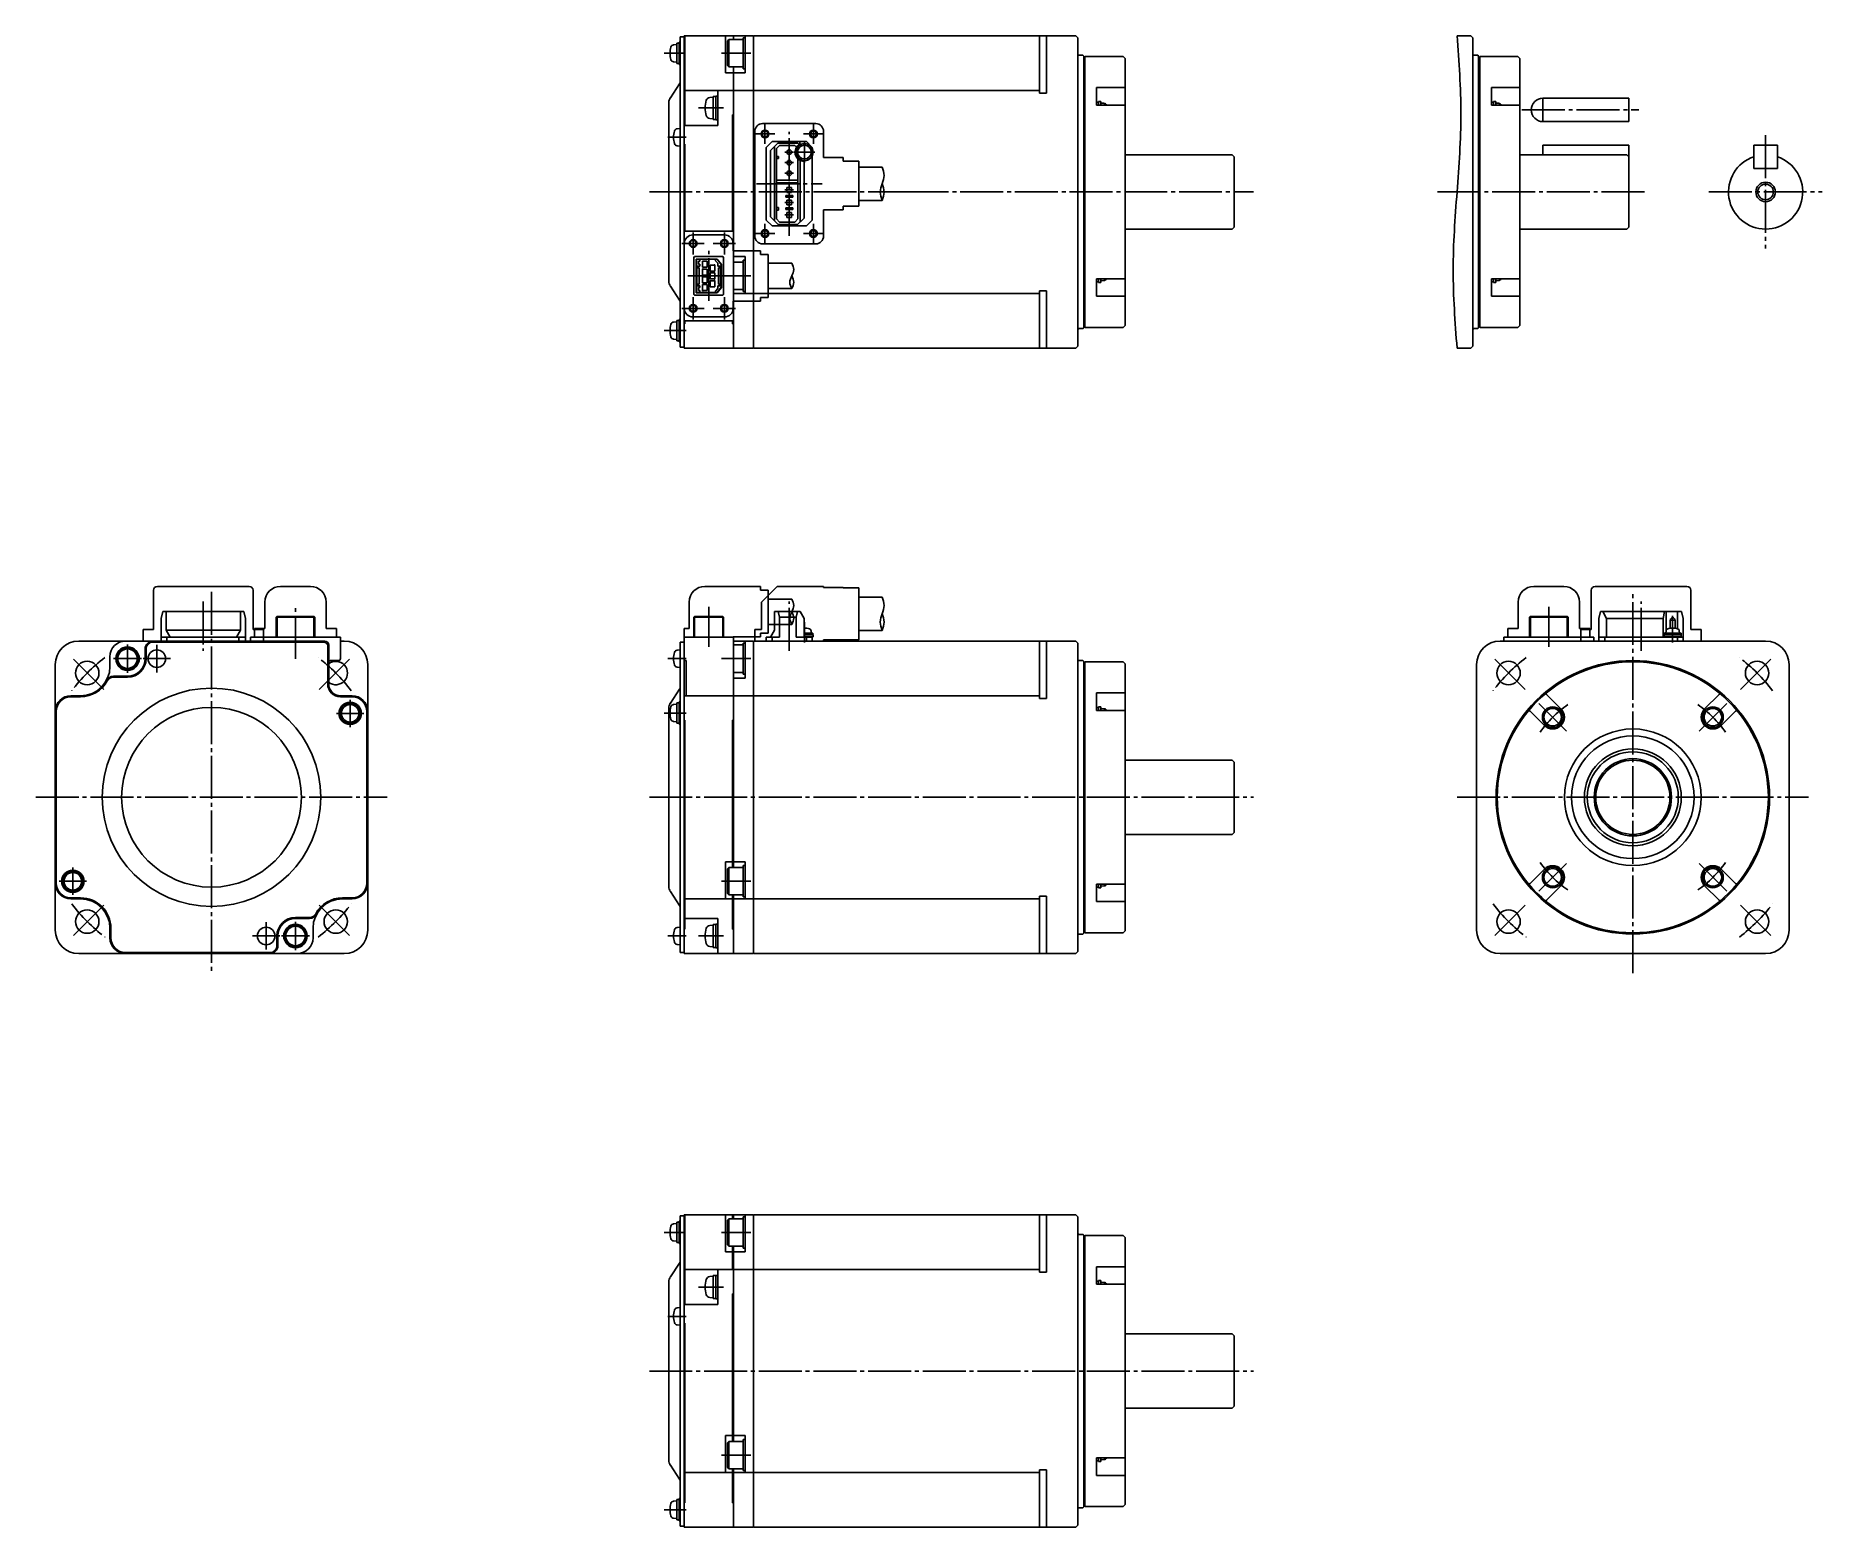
# Model space of a CAD drawing. Header units: millimetres. Extents: x -232 to 225, y -207 to 175.
import ezdxf

# ---------------------------------------------------------------- set-up
doc = ezdxf.new("R2010")
doc.units = ezdxf.units.MM
doc.linetypes.add('DASH_CENTER', pattern=[14, 11, -1, 1, -1])

msp = doc.modelspace()

# ---------------------------------------------------------------- linework, layer by layer
at = {"color": 7, "linetype": 'Continuous'}
for p, q in [((-67, 174.75), (-66, 174.75)), ((-67, 135), (-67, 174.75)), ((-66, 175), (-66, 95)), ((-66, 175), (-53.4, 175)), ((-65.8, 175), (-65.8, 161)), ((-55.4, 165.5), (-55.4, 175)), ((-54.55, 174), (-54.9, 173.65)), ((-54.55, 174), (-50.9, 174)), ((-54.55, 174), (-54.55, 167)), ((-53.4, 175), (-53.4, 174)), ((-48.3, 175), (-53.4, 175)), ((-50.9, 166.5), (-50.9, 174.5)), ((-50.9, 174.5), (-50.4, 174.5)), ((-50.4, 165.5), (-50.4, 175)), ((-48.3, 175), (-48.2, 174.9)), ((-48.2, 174.9), (-48.1, 175)), ((-48.2, 174.9), (-48.2, 95.1)), ((34.3, 175), (-48.1, 175)), ((25, 175), (25, 160.32)), ((26.8, 175), (26.8, 160.32)), ((34.8, 174.5), (34.3, 175)), ((34.8, 174.5), (34.8, 95.5)), ((135.38, 175), (131.88, 175)), ((135.88, 174.5), (135.38, 175)), ((135.88, 174.5), (135.88, 95.5)), ((-67.9, 172.75), (-68.68, 172.68)), ((-67.9, 167.9), (-67.9, 173.1)), ((-67.9, 173.1), (-67.3, 173.1)), ((-67.3, 167.65), (-67.3, 173.35)), ((-67.3, 173.35), (-67, 173.35)), ((-54.9, 167.35), (-54.9, 173.65)), ((35.1, 170), (36.1, 170)), ((36.3, 169.8), (36.1, 170)), ((36.3, 135), (36.3, 169.8)), ((36.7, 169.7), (36.6, 169.6)), ((36.6, 169.6), (36.6, 135)), ((46.4, 169.7), (36.7, 169.7)), ((46.9, 169.2), (46.4, 169.7)), ((136.18, 170), (137.18, 170)), ((137.38, 169.8), (137.18, 170)), ((137.38, 135), (137.38, 169.8)), ((137.78, 169.7), (137.68, 169.6)), ((137.68, 169.6), (137.68, 135)), ((147.48, 169.7), (137.78, 169.7)), ((147.98, 169.2), (147.48, 169.7)), ((-68.68, 168.32), (-67.9, 168.25)), ((-67.3, 167.9), (-67.9, 167.9)), ((-67, 167.65), (-67.3, 167.65)), ((-53.4, 165.5), (-55.4, 165.5)), ((-54.9, 167.35), (-54.55, 167)), ((-50.9, 167), (-54.55, 167)), ((-53.4, 167), (-53.4, 118.5)), ((-53.4, 165.5), (-50.4, 165.5)), ((-50.9, 166.5), (-50.4, 166.5)), ((36.6, 168.9), (36.5, 168.9)), ((46.9, 135), (46.9, 169.2)), ((137.68, 168.9), (137.58, 168.9)), ((147.98, 135), (147.98, 169.2)), ((-69.53, 159.09), (-67.17, 162.65)), ((-65.8, 161), (-65.8, 152)), ((-65.8, 161), (-53.4, 161)), ((-57.4, 152), (-57.4, 161)), ((-53.4, 161), (-48.2, 161)), ((25, 161), (-48.2, 161)), ((25, 160.32), (26.8, 160.32)), ((46.9, 161.71), (39.6, 161.71)), ((39.6, 161.71), (39.6, 157.22)), ((140.68, 161.71), (140.68, 157.22)), ((147.98, 161.71), (140.68, 161.71)), ((-69.9, 157.88), (-69.9, 135)), ((-58.6, 159.25), (-59.45, 159.18)), ((-58.6, 159.45), (-58.6, 153.55)), ((-58.6, 159.45), (-57.9, 159.45)), ((-57.9, 159.5), (-57.4, 159.5)), ((-57.9, 159.5), (-57.9, 153.5)), ((39.6, 158.01), (40.1, 158.01)), ((39.6, 157.22), (46.9, 157.22)), ((40.1, 157.22), (40.1, 158.16)), ((40.1, 158.16), (40.7, 158.16)), ((40.7, 158.16), (40.7, 157.22)), ((41.48, 157.69), (40.7, 157.76)), ((140.68, 158.01), (141.18, 158.01)), ((140.68, 157.22), (147.98, 157.22)), ((141.18, 158.16), (141.78, 158.16)), ((141.18, 157.22), (141.18, 158.16)), ((141.78, 158.16), (141.78, 157.22)), ((142.56, 157.69), (141.78, 157.76)), ((153.88, 159), (153.88, 153)), ((153.88, 159), (175.88, 159)), ((175.88, 159), (175.88, 153)), ((-67, 151.25), (-67.78, 151.18)), ((-66, 152), (-57.4, 152)), ((-59.45, 153.82), (-58.6, 153.75)), ((-57.9, 153.55), (-58.6, 153.55)), ((-57.4, 153.5), (-57.9, 153.5)), ((-53.6, 154.75), (-53.4, 154.75)), ((-53.6, 154.75), (-53.6, 135)), ((175.88, 153), (153.88, 153)), ((-67.78, 146.82), (-67, 146.75)), ((-66, 147.25), (-65.8, 147.25)), ((-65.8, 147.25), (-65.8, 125)), ((-43.5, 147.9), (-45, 146.4)), ((-45, 127.8), (-45, 146.4)), ((-43.9, 145.6), (-41.6, 147.9)), ((-43.5, 147.9), (-34.7, 147.9)), ((-42.9, 127.6), (-42.9, 146.6)), ((-41.55, 146.9), (-42.35, 146.1)), ((-42, 147.5), (-36.9, 147.5)), ((-41.55, 146.9), (-37.7, 146.9)), ((-37.7, 146.9), (-37.25, 146.45)), ((-36.57, 147.17), (-37.3, 147.9)), ((-36.4, 147.28), (-36.4, 147.9)), ((-33.2, 146.4), (-34.7, 147.9)), ((-33.2, 146.12), (-33.2, 146.4)), ((153.88, 144.5), (153.88, 147)), ((153.88, 147), (175.88, 147)), ((175.88, 126), (175.88, 147)), ((175.88, 147), (175.88, 144)), ((207.88, 147), (207.88, 141)), ((213.88, 147), (207.88, 147)), ((213.88, 141), (213.88, 147)), ((-43.9, 128.6), (-43.9, 145.6)), ((-42.35, 146.1), (-42.35, 128.1)), ((-42.35, 144.1), (-41.85, 144.1)), ((-41.85, 143.6), (-42.35, 143.6)), ((-41.85, 144.1), (-41.85, 143.6)), ((-36.9, 128.1), (-36.9, 143.51)), ((-36.3, 127.3), (-36.3, 143.07)), ((-35.3, 128.3), (-35.3, 142.8)), ((-33.2, 127.8), (-33.2, 144.28)), ((74.3, 144.5), (46.9, 144.5)), ((74.8, 144), (74.3, 144.5)), ((74.8, 126), (74.8, 144)), ((175.38, 144.5), (147.98, 144.5)), ((175.88, 144), (175.38, 144.5)), ((-42.35, 138), (-36.9, 138)), ((-36.9, 137.3), (-42.35, 137.3)), ((207.88, 141), (213.88, 141)), ((-69.9, 135), (-69.9, 112.12)), ((-67, 95.25), (-67, 135)), ((-53.6, 135), (-53.6, 125)), ((-40, 134.1), (-40, 133.7)), ((-38.2, 134.1), (-40, 134.1)), ((-40, 133.7), (-38.2, 133.7)), ((-39.7, 136.1), (-39.7, 134.9)), ((-38.5, 136.1), (-39.7, 136.1)), ((-39.7, 134.9), (-38.5, 134.9)), ((-38.5, 132.9), (-39.7, 132.9)), ((-39.7, 132.9), (-39.7, 131.7)), ((-38.5, 134.9), (-38.5, 136.1)), ((-38.5, 131.7), (-38.5, 132.9)), ((-38.2, 133.7), (-38.2, 134.1)), ((36.3, 100.2), (36.3, 135)), ((36.6, 135), (36.6, 100.4)), ((46.9, 100.8), (46.9, 135)), ((137.38, 100.2), (137.38, 135)), ((137.68, 135), (137.68, 100.4)), ((147.98, 100.8), (147.98, 135)), ((-41.6, 126.3), (-43.9, 128.6)), ((-42.35, 131.05), (-41.85, 131.05)), ((-41.85, 130.35), (-42.35, 130.35)), ((-42.35, 128.1), (-41.55, 127.3)), ((-41.85, 131.05), (-41.85, 130.35)), ((-38.2, 130.9), (-40, 130.9)), ((-40, 130.9), (-40, 130.5)), ((-40, 130.5), (-38.2, 130.5)), ((-39.7, 131.7), (-38.5, 131.7)), ((-39.7, 129.7), (-39.7, 128.5)), ((-38.5, 129.7), (-39.7, 129.7)), ((-39.7, 128.5), (-38.5, 128.5)), ((-38.5, 128.5), (-38.5, 129.7)), ((-38.2, 130.5), (-38.2, 130.9)), ((-37.7, 127.3), (-36.9, 128.1)), ((-37.3, 126.3), (-35.3, 128.3)), ((-66, 125), (-53.4, 125)), ((-43.5, 126.3), (-45, 127.8)), ((-43.5, 126.3), (-34.7, 126.3)), ((-42, 126.7), (-36.9, 126.7)), ((-41.55, 127.3), (-37.7, 127.3)), ((-33.2, 127.8), (-34.7, 126.3)), ((46.9, 125.5), (74.3, 125.5)), ((74.3, 125.5), (74.8, 126)), ((147.98, 125.5), (175.38, 125.5)), ((175.38, 125.5), (175.88, 126)), ((-63.53, 118.23), (-63.33, 118.43)), ((-63.53, 118.23), (-63.53, 108.78)), ((-56.08, 118.43), (-63.33, 118.43)), ((-62.95, 117.83), (-57.5, 117.83)), ((-62.95, 109.18), (-62.95, 117.83)), ((-62.75, 114.35), (-62.95, 114.35)), ((-62.85, 117.75), (-62, 117.75)), ((-62.85, 116), (-62.85, 117.75)), ((-62, 116), (-62.85, 116)), ((-62.75, 115.6), (-62.18, 115.6)), ((-62.75, 115.6), (-62.75, 111.4)), ((-62.4, 116), (-62.4, 115.6)), ((-62.35, 117.25), (-62.35, 116.5)), ((-62, 117.25), (-62.35, 117.25)), ((-62.35, 116.5), (-62, 116.5)), ((-62.18, 115.6), (-62.18, 111.4)), ((-62, 117.75), (-58, 117.75)), ((-62, 117.75), (-62, 117.25)), ((-62, 116.5), (-62, 116)), ((-61.1, 117.3), (-61.28, 117.3)), ((-61.28, 117.3), (-61.28, 115.7)), ((-61.28, 115.7), (-61.1, 115.7)), ((-61.28, 115.3), (-61.28, 113.7)), ((-61.1, 115.3), (-61.28, 115.3)), ((-61.1, 117.27), (-61.1, 117.3)), ((-60.1, 117.27), (-61.1, 117.27)), ((-61.1, 115.7), (-61.1, 115.73)), ((-61.1, 115.73), (-60.1, 115.73)), ((-61.1, 115.27), (-61.1, 115.3)), ((-60.1, 115.27), (-61.1, 115.27)), ((-60.1, 115.73), (-60.1, 117.27)), ((-60.1, 113.73), (-60.1, 115.27)), ((-59.3, 116.27), (-59.3, 114.73)), ((-58.3, 116.27), (-59.3, 116.27)), ((-59.3, 114.73), (-58.3, 114.73)), ((-58.12, 116.3), (-58.3, 116.3)), ((-58.3, 116.3), (-58.3, 116.27)), ((-58.3, 114.73), (-58.3, 114.7)), ((-58.3, 114.7), (-58.12, 114.7)), ((-58.12, 114.7), (-58.12, 116.3)), ((-57.57, 117.75), (-58, 117.75)), ((-58, 117.38), (-58, 117.75)), ((-57.4, 116.75), (-58, 117.38)), ((-56.55, 116.42), (-57.57, 117.75)), ((-56.45, 116.45), (-57.5, 117.83)), ((-57.4, 116), (-57.4, 116.75)), ((-56.55, 116), (-57.4, 116)), ((-57.23, 115.6), (-56.65, 115.6)), ((-57.23, 111.4), (-57.23, 115.6)), ((-57, 115.6), (-57, 116)), ((-56.65, 111.4), (-56.65, 115.6)), ((-56.65, 114.35), (-56.45, 114.35)), ((-56.55, 116), (-56.55, 116.42)), ((-56.45, 110.55), (-56.45, 116.45)), ((-56.08, 118.43), (-55.88, 118.23)), ((-55.88, 108.78), (-55.88, 118.23)), ((-53.4, 113.5), (-53.4, 118.5)), ((-53.4, 118.5), (-50.4, 118.5)), ((-53.4, 117), (-50.9, 117)), ((-50.9, 117.5), (-50.4, 117.5)), ((-50.9, 109.5), (-50.9, 117.5)), ((-50.4, 118.5), (-50.4, 109)), ((-67.17, 107.29), (-69.53, 110.91)), ((-62.95, 112.65), (-62.75, 112.65)), ((-62.85, 111), (-62, 111)), ((-62.85, 109.25), (-62.85, 111)), ((-62.18, 111.4), (-62.75, 111.4)), ((-62.4, 111.4), (-62.4, 111)), ((-62.35, 110.5), (-62.35, 109.75)), ((-62, 110.5), (-62.35, 110.5)), ((-62, 111), (-62, 110.5)), ((-61.28, 113.7), (-61.1, 113.7)), ((-61.28, 113.3), (-61.28, 111.7)), ((-61.1, 113.3), (-61.28, 113.3)), ((-61.28, 111.7), (-61.1, 111.7)), ((-61.1, 111.3), (-61.28, 111.3)), ((-61.28, 111.3), (-61.28, 109.7)), ((-61.1, 113.73), (-60.1, 113.73)), ((-61.1, 113.7), (-61.1, 113.73)), ((-61.1, 113.27), (-61.1, 113.3)), ((-60.1, 113.27), (-61.1, 113.27)), ((-61.1, 111.73), (-60.1, 111.73)), ((-61.1, 111.7), (-61.1, 111.73)), ((-61.1, 111.27), (-61.1, 111.3)), ((-60.1, 111.27), (-61.1, 111.27)), ((-60.1, 111.73), (-60.1, 113.27)), ((-60.1, 109.73), (-60.1, 111.27)), ((-58.3, 114.27), (-59.3, 114.27)), ((-59.3, 114.27), (-59.3, 112.73)), ((-59.3, 112.73), (-58.3, 112.73)), ((-58.3, 112.27), (-59.3, 112.27)), ((-59.3, 112.27), (-59.3, 110.73)), ((-59.3, 110.73), (-58.3, 110.73)), ((-58.3, 114.3), (-58.3, 114.27)), ((-58.12, 114.3), (-58.3, 114.3)), ((-58.3, 112.73), (-58.3, 112.7)), ((-58.3, 112.7), (-58.12, 112.7)), ((-58.3, 112.3), (-58.3, 112.27)), ((-58.12, 112.3), (-58.3, 112.3)), ((-58.3, 110.73), (-58.3, 110.7)), ((-58.3, 110.7), (-58.12, 110.7)), ((-58.12, 112.7), (-58.12, 114.3)), ((-58.12, 110.7), (-58.12, 112.3)), ((-58, 109.62), (-57.4, 110.25)), ((-57.57, 109.25), (-56.55, 110.58)), ((-57.5, 109.18), (-56.45, 110.55)), ((-57.4, 111), (-56.55, 111)), ((-57.4, 110.25), (-57.4, 111)), ((-56.65, 111.4), (-57.23, 111.4)), ((-57, 111), (-57, 111.4)), ((-56.45, 112.65), (-56.65, 112.65)), ((-56.55, 110.58), (-56.55, 111)), ((-53.4, 109), (-53.4, 113.5)), ((-50.9, 110), (-53.4, 110)), ((46.9, 112.78), (39.6, 112.78)), ((39.6, 112.78), (39.6, 108.29)), ((40.1, 111.99), (39.6, 111.99)), ((40.1, 111.84), (40.1, 112.78)), ((40.7, 111.84), (40.1, 111.84)), ((40.7, 112.78), (40.7, 111.84)), ((40.7, 112.24), (41.48, 112.31)), ((140.68, 112.78), (140.68, 108.29)), ((147.98, 112.78), (140.68, 112.78)), ((141.18, 111.99), (140.68, 111.99)), ((141.18, 111.84), (141.18, 112.78)), ((141.78, 111.84), (141.18, 111.84)), ((141.78, 112.78), (141.78, 111.84)), ((141.78, 112.24), (142.56, 112.31)), ((-63.53, 108.78), (-63.33, 108.58)), ((-63.33, 108.58), (-56.08, 108.58)), ((-57.5, 109.18), (-62.95, 109.18)), ((-62, 109.25), (-62.85, 109.25)), ((-62.35, 109.75), (-62, 109.75)), ((-62, 109.75), (-62, 109.25)), ((-62, 109.25), (-58, 109.25)), ((-61.28, 109.7), (-61.1, 109.7)), ((-61.1, 109.7), (-61.1, 109.73)), ((-61.1, 109.73), (-60.1, 109.73)), ((-58, 109.25), (-58, 109.62)), ((-58, 109.25), (-57.57, 109.25)), ((-55.88, 108.78), (-56.08, 108.58)), ((-53.4, 109), (-53.4, 95)), ((-53.4, 109), (-48.2, 109)), ((-50.9, 109.5), (-50.4, 109.5)), ((25, 109), (-48.2, 109)), ((25, 109.68), (25, 95)), ((26.8, 109.68), (25, 109.68)), ((26.8, 95), (26.8, 109.68)), ((39.6, 108.29), (46.9, 108.29)), ((140.68, 108.29), (147.98, 108.29)), ((-67.9, 101.75), (-68.68, 101.68)), ((-67.9, 96.9), (-67.9, 102.1)), ((-67.9, 102.1), (-67.3, 102.1)), ((-67.3, 96.65), (-67.3, 102.35)), ((-67.3, 102.35), (-67, 102.35)), ((-66, 102), (-53.4, 102)), ((-66, 101.25), (-65.8, 101.25)), ((-65.8, 101.25), (-65.8, 102)), ((-53.6, 102), (-53.6, 101.25)), ((-53.6, 101.25), (-53.4, 101.25)), ((36.5, 101.1), (36.6, 101.1)), ((46.4, 100.3), (46.9, 100.8)), ((137.58, 101.1), (137.68, 101.1)), ((147.48, 100.3), (147.98, 100.8)), ((-68.68, 97.32), (-67.9, 97.25)), ((-67.3, 96.9), (-67.9, 96.9)), ((-67, 96.65), (-67.3, 96.65)), ((36.1, 100), (35.1, 100)), ((36.1, 100), (36.3, 100.2)), ((36.6, 100.4), (36.7, 100.3)), ((36.7, 100.3), (46.4, 100.3)), ((137.18, 100), (136.18, 100)), ((137.18, 100), (137.38, 100.2)), ((137.68, 100.4), (137.78, 100.3)), ((137.78, 100.3), (147.48, 100.3)), ((-66, 95.25), (-67, 95.25)), ((-66, 95), (-53.4, 95)), ((-48.3, 95), (-53.4, 95)), ((-48.2, 95.1), (-48.3, 95)), ((-48.1, 95), (-48.2, 95.1)), ((-48.1, 95), (34.3, 95)), ((34.3, 95), (34.8, 95.5)), ((131.88, 95), (135.38, 95)), ((135.38, 95), (135.88, 95.5)), ((-199.9, 25.8), (-199.5, 27.6)), ((-178.7, 27.6), (-199.5, 27.6)), ((-198.6, 27.6), (-198.6, 22.8)), ((-179.6, 27.6), (-179.6, 22.8)), ((-178.7, 27.6), (-178.3, 25.8)), ((-42.9, 27.6), (-36.3, 27.6)), ((-42.9, 22.8), (-42.9, 27.6)), ((-41.9, 27.6), (-41.6, 26.1)), ((-37.3, 26.1), (-37, 27.6)), ((-36.3, 27.6), (-35.3, 25.8)), ((168.18, 25.8), (168.58, 27.6)), ((168.58, 27.6), (189.38, 27.6)), ((169.18, 27.6), (170.18, 25.8)), ((184.95, 27.6), (184.68, 25.8)), ((185.38, 27.6), (185.38, 22.68)), ((188.33, 27.6), (188.33, 23.17)), ((189.38, 27.6), (189.78, 25.8)), ((-199.9, 25.8), (-199.9, 20)), ((-178.3, 25.8), (-178.3, 20)), ((-170.22, 26.3), (-170.42, 26.1)), ((-170.42, 26.1), (-160.57, 26.1)), ((-170.42, 21), (-170.42, 26.1)), ((-170.22, 26.3), (-160.77, 26.3)), ((-170.22, 21), (-170.22, 26.3)), ((-160.57, 26.1), (-160.77, 26.3)), ((-160.77, 21), (-160.77, 26.3)), ((-160.57, 26.1), (-160.57, 21)), ((-63.53, 26.1), (-63.33, 26.3)), ((-63.53, 26.1), (-55.88, 26.1)), ((-63.53, 21), (-63.53, 26.1)), ((-63.33, 21), (-63.33, 26.3)), ((-63.33, 26.3), (-56.08, 26.3)), ((-56.08, 26.3), (-56.08, 21)), ((-56.08, 26.3), (-55.88, 26.1)), ((-55.88, 26.1), (-55.88, 21)), ((-41.6, 26.1), (-37.3, 26.1)), ((-41.6, 26.1), (-41.6, 21)), ((-37.3, 26.1), (-37.3, 21)), ((-35.3, 25.8), (-35.3, 21)), ((150.65, 26.3), (150.45, 26.1)), ((150.45, 26.1), (160.3, 26.1)), ((150.45, 21), (150.45, 26.1)), ((150.65, 21), (150.65, 26.3)), ((150.65, 26.3), (160.1, 26.3)), ((160.1, 26.3), (160.1, 21)), ((160.3, 26.1), (160.1, 26.3)), ((160.3, 26.1), (160.3, 21)), ((168.18, 25.8), (168.18, 20)), ((170.18, 25.8), (184.68, 25.8)), ((170.18, 25.8), (170.18, 21)), ((184.68, 25.8), (184.68, 21)), ((187.68, 25.4), (186.48, 25.4)), ((186.48, 25.4), (186.48, 23.31)), ((187.68, 25.4), (187.68, 23.31)), ((189.78, 25.8), (189.78, 20)), ((-209, 20), (-221, 20)), ((-177, 20), (-209, 20)), ((-202, 19.75), (-187, 19.75)), ((-178.3, 21), (-199.9, 21)), ((-198.6, 22.8), (-197.6, 21)), ((-179.6, 22.8), (-198.6, 22.8)), ((-198.4, 21), (-198.4, 20)), ((-187, 19.75), (-158.25, 19.75)), ((-180.6, 21), (-179.6, 22.8)), ((-180, 20), (-180, 21)), ((-177, 20), (-177, 21)), ((-154, 21), (-177, 21)), ((-177, 20), (-158, 20)), ((-157.25, 18.75), (-157.25, 9)), ((-157, 14.5), (-157, 19)), ((-154, 21), (-154, 15.5)), ((-153, 20), (-154, 20)), ((-67, -20), (-67, 19.75)), ((-67, 19.75), (-66, 19.75)), ((-66, 21), (-66, -60)), ((-66, 21), (-53.4, 21)), ((-53.4, 21), (-53.4, -36.5)), ((-48.3, 20), (-53.4, 20)), ((-53.4, 19), (-50.9, 19)), ((-50.9, 19.5), (-50.4, 19.5)), ((-50.9, 11.5), (-50.9, 19.5)), ((-50.4, 10.5), (-50.4, 20)), ((-48.3, 20), (-48.2, 19.9)), ((-48.2, 19.9), (-48.1, 20)), ((-48.2, 19.9), (-48.2, -59.9)), ((34.3, 20), (-48.1, 20)), ((-45, 21), (-41.6, 21)), ((-45, 20), (-45, 21)), ((-43.9, 21), (-42.9, 22.8)), ((-43.5, 21), (-43.5, 20)), ((-37.3, 21), (-33.2, 21)), ((-35.3, 22.05), (-33.05, 22.05)), ((-35.3, 21.6), (-33, 21.6)), ((-35.3, 21.1), (-33, 21.1)), ((-34.7, 21), (-34.7, 20)), ((-33.65, 21.1), (-33.65, 21)), ((-33.45, 22.05), (-33.5, 22.64)), ((-33.2, 21), (-33.2, 20)), ((-33.05, 21.6), (-33.05, 22.05)), ((-33, 21.6), (-33, 21.1)), ((25, 20), (25, 5.32)), ((26.8, 20), (26.8, 5.32)), ((34.8, 19.5), (34.3, 20)), ((34.8, 19.5), (34.8, -59.5)), ((142.88, 20), (210.88, 20)), ((143.88, 21), (166.88, 21)), ((143.88, 20), (143.88, 21)), ((166.88, 21), (166.88, 20)), ((189.78, 21), (168.18, 21)), ((169.68, 21), (169.68, 20)), ((184.88, 21.6), (187.08, 21.6)), ((184.88, 21.1), (184.88, 21.6)), ((184.88, 21.1), (187.08, 21.1)), ((184.93, 22.05), (187.08, 22.05)), ((184.93, 22.05), (184.93, 21.6)), ((185.38, 22.64), (185.33, 22.05)), ((185.53, 21), (185.53, 21.1)), ((187.08, 22.05), (189.23, 22.05)), ((187.08, 21.6), (189.28, 21.6)), ((187.08, 21.1), (189.28, 21.1)), ((188.28, 21), (188.28, 20)), ((188.63, 21.1), (188.63, 21)), ((188.83, 22.05), (188.78, 22.64)), ((189.23, 21.6), (189.23, 22.05)), ((189.28, 21.6), (189.28, 21.1)), ((-227, 14), (-227, 2)), ((-213, 16), (-213, 13.5)), ((-204, 18), (-204, 14.25)), ((-203.75, 18), (-203.75, 15.5)), ((-157, 9), (-157, 14.5)), ((-156.5, 15), (-154.5, 15)), ((-147, 2), (-147, 14)), ((-67, 17.75), (-67.78, 17.68)), ((-66, 15), (-65.5, 15)), ((-65.5, 15), (-65.5, 6)), ((35.1, 15), (36.1, 15)), ((36.3, 14.8), (36.1, 15)), ((36.3, -20), (36.3, 14.8)), ((36.6, 13.9), (36.5, 13.9)), ((36.7, 14.7), (36.6, 14.6)), ((36.6, 14.6), (36.6, -20)), ((46.4, 14.7), (36.7, 14.7)), ((46.9, 14.2), (46.4, 14.7)), ((46.9, -20), (46.9, 14.2)), ((136.96, 15), (136.88, 15)), ((136.96, 15), (136.88, 15)), ((136.88, 14), (136.88, -54)), ((216.88, -54), (216.88, 14)), ((-212.13, 11), (-208.5, 11)), ((-212.13, 10.75), (-208.5, 10.75)), ((-67.78, 13.32), (-67, 13.25)), ((-50.9, 12), (-53.4, 12)), ((-53.4, 10.5), (-50.4, 10.5)), ((-50.9, 11.5), (-50.4, 11.5)), ((-223, 6), (-220.5, 6)), ((-223, 5.75), (-220.5, 5.75)), ((-151, 6), (-154, 6)), ((-154, 5.75), (-151, 5.75)), ((-69.53, 4.09), (-67.17, 7.65)), ((-66, 6), (-53.4, 6)), ((-53.4, 6), (-48.2, 6)), ((25, 6), (-48.2, 6)), ((25, 5.32), (26.8, 5.32)), ((46.9, 6.71), (39.6, 6.71)), ((39.6, 6.71), (39.6, 2.22)), ((158.49, 2.63), (154.8, 6.32)), ((198.96, 6.32), (195.26, 2.63)), ((-227, 2), (-227, -42)), ((-227, 1.32), (-227, -54)), ((-226.75, 2), (-226.75, -20)), ((-147.25, 2), (-147.25, -20)), ((-147, -42), (-147, 2)), ((-69.9, 2.88), (-69.9, -20)), ((-67.9, 3.83), (-68.68, 3.77)), ((-67.9, 4.18), (-67.3, 4.18)), ((-67.9, -1.02), (-67.9, 4.18)), ((-67.3, 4.43), (-67, 4.43)), ((-67.3, -1.27), (-67.3, 4.43)), ((39.6, 3.01), (40.1, 3.01)), ((39.6, 2.22), (46.9, 2.22)), ((40.1, 2.22), (40.1, 3.16)), ((40.1, 3.16), (40.7, 3.16)), ((40.7, 3.16), (40.7, 2.22)), ((41.48, 2.69), (40.7, 2.76)), ((150.56, 2.08), (154.25, -1.62)), ((199.51, -1.62), (203.2, 2.08)), ((-68.68, -0.6), (-67.9, -0.67)), ((-67.3, -1.02), (-67.9, -1.02)), ((-67, -1.27), (-67.3, -1.27)), ((-66, -0.25), (-65.8, -0.25)), ((-65.8, -0.25), (-65.8, -46)), ((-53.6, -0.25), (-53.4, -0.25)), ((-53.6, -38), (-53.6, -0.25)), ((74.3, -10.5), (46.9, -10.5)), ((74.8, -11), (74.3, -10.5)), ((74.8, -29), (74.8, -11)), ((-226.75, -42), (-226.75, -20)), ((-147.25, -42), (-147.25, -20)), ((-69.9, -20), (-69.9, -42.88)), ((-67, -59.75), (-67, -20)), ((36.3, -54.8), (36.3, -20)), ((36.6, -20), (36.6, -54.6)), ((46.9, -54.2), (46.9, -20)), ((46.9, -29.5), (74.3, -29.5)), ((74.3, -29.5), (74.8, -29)), ((-55.4, -46), (-55.4, -36.5)), ((-55.4, -36.5), (-53.4, -36.5)), ((-53.4, -36.5), (-50.4, -36.5)), ((-53.4, -38), (-53.4, -36.5)), ((-50.4, -36.5), (-50.4, -46)), ((-54.55, -38), (-54.9, -38.35)), ((-54.9, -44.65), (-54.9, -38.35)), ((-54.55, -38), (-50.9, -38)), ((-54.55, -38), (-54.55, -45)), ((-50.9, -45.5), (-50.9, -37.5)), ((-50.9, -37.5), (-50.4, -37.5)), ((154.25, -38.38), (150.56, -42.08)), ((203.2, -42.08), (199.51, -38.38)), ((-147, -42), (-147, -54)), ((-67.17, -47.71), (-69.53, -44.09)), ((-54.9, -44.65), (-54.55, -45)), ((-50.9, -45), (-54.55, -45)), ((-53.6, -45), (-53.6, -53.75)), ((-53.4, -46), (-53.4, -45)), ((-50.9, -45.5), (-50.4, -45.5)), ((25, -45.32), (25, -60)), ((26.8, -45.32), (25, -45.32)), ((26.8, -60), (26.8, -45.32)), ((46.9, -42.22), (39.6, -42.22)), ((39.6, -42.22), (39.6, -46.71)), ((40.1, -43.01), (39.6, -43.01)), ((40.1, -43.16), (40.1, -42.22)), ((40.7, -43.16), (40.1, -43.16)), ((40.7, -42.22), (40.7, -43.16)), ((40.7, -42.76), (41.48, -42.69)), ((154.8, -46.32), (158.49, -42.63)), ((195.26, -42.63), (198.96, -46.32)), ((-223, -45.75), (-220.5, -45.75)), ((-223, -46), (-220.5, -46)), ((-151, -45.75), (-153.5, -45.75)), ((-151, -46), (-153.5, -46)), ((-65.8, -53.75), (-65.8, -46)), ((-65.8, -46), (-53.4, -46)), ((-53.4, -46), (-48.2, -46)), ((-53.4, -46), (-53.4, -60)), ((25, -46), (-48.2, -46)), ((39.6, -46.71), (46.9, -46.71)), ((-213, -56), (-213, -53.5)), ((-212.75, -56), (-212.75, -53.5)), ((-170, -58), (-170, -54.25)), ((-161.87, -50.75), (-165.5, -50.75)), ((-161.87, -51), (-165.5, -51)), ((-161, -56), (-161, -53.5)), ((-67, -53.25), (-67.78, -53.32)), ((-66, -53.75), (-65.8, -53.75)), ((-65.8, -51), (-57.4, -51)), ((-58.6, -52.75), (-59.45, -52.82)), ((-58.6, -52.55), (-57.9, -52.55)), ((-58.6, -52.55), (-58.6, -58.45)), ((-57.9, -52.5), (-57.9, -58.5)), ((-57.9, -52.5), (-57.4, -52.5)), ((-57.4, -51), (-57.4, -60)), ((-53.6, -53.75), (-53.4, -53.75)), ((36.1, -55), (36.3, -54.8)), ((36.5, -53.9), (36.6, -53.9)), ((36.6, -54.6), (36.7, -54.7)), ((36.7, -54.7), (46.4, -54.7)), ((46.4, -54.7), (46.9, -54.2)), ((-170.25, -58), (-170.25, -55.5)), ((-67.78, -57.68), (-67, -57.75)), ((-59.45, -58.18), (-58.6, -58.25)), ((-57.9, -58.45), (-58.6, -58.45)), ((-57.4, -58.5), (-57.9, -58.5)), ((36.1, -55), (35.1, -55)), ((-221, -60), (-153, -60)), ((-209, -59.75), (-187, -59.75)), ((-209, -60), (-165, -60)), ((-172, -59.75), (-187, -59.75)), ((-66, -59.75), (-67, -59.75)), ((-66, -60), (-53.4, -60)), ((-48.3, -60), (-53.4, -60)), ((-48.2, -59.9), (-48.3, -60)), ((-48.1, -60), (-48.2, -59.9)), ((-48.1, -60), (34.3, -60)), ((34.3, -60), (34.8, -59.5)), ((142.88, -60), (210.88, -60)), ((-67, -127.15), (-66, -127.15)), ((-67, -166.9), (-67, -127.15)), ((-66, -126.9), (-66, -206.9)), ((-66, -126.9), (-53.4, -126.9)), ((-65.8, -126.9), (-65.8, -140.9)), ((-55.4, -136.4), (-55.4, -126.9)), ((-54.55, -127.9), (-54.9, -128.25)), ((-54.55, -127.9), (-50.9, -127.9)), ((-54.55, -127.9), (-54.55, -134.9)), ((-53.6, -127.9), (-53.6, -126.9)), ((-53.4, -126.9), (-53.4, -127.9)), ((-48.3, -126.9), (-53.4, -126.9)), ((-50.9, -135.4), (-50.9, -127.4)), ((-50.9, -127.4), (-50.4, -127.4)), ((-50.4, -136.4), (-50.4, -126.9)), ((-48.3, -126.9), (-48.2, -127)), ((-48.2, -127), (-48.1, -126.9)), ((-48.2, -127), (-48.2, -206.8)), ((34.3, -126.9), (-48.1, -126.9)), ((25, -126.9), (25, -141.58)), ((26.8, -126.9), (26.8, -141.58)), ((34.8, -127.4), (34.3, -126.9)), ((34.8, -127.4), (34.8, -206.4)), ((-67.9, -129.15), (-68.68, -129.22)), ((-67.9, -134), (-67.9, -128.8)), ((-67.9, -128.8), (-67.3, -128.8)), ((-67.3, -134.25), (-67.3, -128.55)), ((-67.3, -128.55), (-67, -128.55)), ((-54.9, -134.55), (-54.9, -128.25)), ((35.1, -131.9), (36.1, -131.9)), ((36.3, -132.1), (36.1, -131.9)), ((36.3, -166.9), (36.3, -132.1)), ((36.7, -132.2), (36.6, -132.3)), ((36.6, -132.3), (36.6, -166.9)), ((46.4, -132.2), (36.7, -132.2)), ((46.9, -132.7), (46.4, -132.2)), ((-68.68, -133.58), (-67.9, -133.65)), ((-67.3, -134), (-67.9, -134)), ((-67, -134.25), (-67.3, -134.25)), ((-53.4, -136.4), (-55.4, -136.4)), ((-54.9, -134.55), (-54.55, -134.9)), ((-50.9, -134.9), (-54.55, -134.9)), ((-53.6, -134.9), (-53.6, -140.9)), ((-53.4, -134.9), (-53.4, -183.4)), ((-53.4, -136.4), (-50.4, -136.4)), ((-50.9, -135.4), (-50.4, -135.4)), ((36.6, -133), (36.5, -133)), ((46.9, -166.9), (46.9, -132.7)), ((-69.53, -142.81), (-67.17, -139.25)), ((-65.8, -140.9), (-65.8, -149.9)), ((-65.8, -140.9), (-53.4, -140.9)), ((-57.4, -149.9), (-57.4, -140.9)), ((-53.4, -140.9), (-48.2, -140.9)), ((25, -140.9), (-48.2, -140.9)), ((25, -141.58), (26.8, -141.58)), ((39.6, -140.19), (39.6, -144.68)), ((46.9, -140.19), (39.6, -140.19)), ((-69.9, -144.03), (-69.9, -166.9)), ((-58.6, -142.65), (-59.45, -142.73)), ((-58.6, -142.45), (-57.9, -142.45)), ((-58.6, -142.45), (-58.6, -148.35)), ((-57.9, -142.4), (-57.9, -148.4)), ((-57.9, -142.4), (-57.4, -142.4)), ((39.6, -143.9), (40.1, -143.9)), ((39.6, -144.68), (46.9, -144.68)), ((40.1, -143.75), (40.7, -143.75)), ((40.1, -144.68), (40.1, -143.75)), ((40.7, -143.75), (40.7, -144.68)), ((41.48, -144.21), (40.7, -144.15)), ((-67, -150.65), (-67.78, -150.72)), ((-66, -149.9), (-57.4, -149.9)), ((-59.45, -148.08), (-58.6, -148.15)), ((-57.9, -148.35), (-58.6, -148.35)), ((-57.4, -148.4), (-57.9, -148.4)), ((-53.6, -147.15), (-53.4, -147.15)), ((-53.6, -147.15), (-53.6, -166.9)), ((-67.78, -155.08), (-67, -155.15)), ((-66, -154.65), (-65.8, -154.65)), ((-65.8, -154.65), (-65.8, -200.65)), ((74.3, -157.4), (46.9, -157.4)), ((74.8, -157.9), (74.3, -157.4)), ((74.8, -175.9), (74.8, -157.9)), ((-69.9, -166.9), (-69.9, -189.78)), ((-67, -206.65), (-67, -166.9)), ((-53.6, -166.9), (-53.6, -184.9)), ((36.3, -201.7), (36.3, -166.9)), ((36.6, -166.9), (36.6, -201.5)), ((46.9, -201.1), (46.9, -166.9)), ((46.9, -176.4), (74.3, -176.4)), ((74.3, -176.4), (74.8, -175.9)), ((-55.4, -192.9), (-55.4, -183.4)), ((-53.6, -183.4), (-55.4, -183.4)), ((-54.55, -184.9), (-54.9, -185.25)), ((-54.9, -191.55), (-54.9, -185.25)), ((-54.55, -184.9), (-54.55, -191.9)), ((-54.55, -184.9), (-50.9, -184.9)), ((-53.4, -184.9), (-53.4, -183.4)), ((-53.4, -183.4), (-50.4, -183.4)), ((-50.9, -184.4), (-50.4, -184.4)), ((-50.9, -192.4), (-50.9, -184.4)), ((-50.4, -183.4), (-50.4, -192.9)), ((-67.17, -194.61), (-69.53, -191)), ((-54.9, -191.55), (-54.55, -191.9)), ((-50.9, -191.9), (-54.55, -191.9)), ((-53.6, -191.9), (-53.6, -200.65)), ((-53.4, -191.9), (-53.4, -206.9)), ((39.6, -189.13), (39.6, -193.61)), ((46.9, -189.13), (39.6, -189.13)), ((40.1, -189.91), (39.6, -189.91)), ((40.1, -190.06), (40.1, -189.13)), ((40.7, -190.06), (40.1, -190.06)), ((40.7, -189.13), (40.7, -190.06)), ((40.7, -189.66), (41.48, -189.59)), ((-53.4, -192.9), (-65.8, -192.9)), ((-53.4, -192.9), (-48.2, -192.9)), ((-50.9, -192.4), (-50.4, -192.4)), ((25, -192.9), (-48.2, -192.9)), ((25, -192.22), (25, -206.9)), ((26.8, -192.22), (25, -192.22)), ((26.8, -206.9), (26.8, -192.22)), ((39.6, -193.61), (46.9, -193.61)), ((-67.9, -200.15), (-68.68, -200.22)), ((-67.9, -205), (-67.9, -199.8)), ((-67.9, -199.8), (-67.3, -199.8)), ((-67.3, -205.25), (-67.3, -199.55)), ((-67.3, -199.55), (-67, -199.55)), ((-66, -200.65), (-65.8, -200.65)), ((-53.6, -200.65), (-53.4, -200.65)), ((36.5, -200.8), (36.6, -200.8)), ((46.4, -201.6), (46.9, -201.1)), ((-68.68, -204.58), (-67.9, -204.65)), ((-67.3, -205), (-67.9, -205)), ((-67, -205.25), (-67.3, -205.25)), ((36.1, -201.9), (35.1, -201.9)), ((36.1, -201.9), (36.3, -201.7)), ((36.6, -201.5), (36.7, -201.6)), ((36.7, -201.6), (46.4, -201.6)), ((-66, -206.65), (-67, -206.65)), ((-66, -206.9), (-53.4, -206.9)), ((-48.3, -206.9), (-53.4, -206.9)), ((-48.2, -206.8), (-48.3, -206.9)), ((-48.1, -206.9), (-48.2, -206.8)), ((-48.1, -206.9), (34.3, -206.9)), ((34.3, -206.9), (34.8, -206.4))]:
    msp.add_line(p, q, dxfattribs=at)
at = {"color": 1, "linetype": 'DASH_CENTER'}
for p, q in [((-71.1, 170.5), (-65.8, 170.5)), ((-56.4, 170.5), (-48.9, 170.5)), ((-55.9, 156.5), (-62.28, 156.5)), ((148.48, 156), (178.38, 156)), ((-45.3, 152.35), (-45.3, 147.35)), ((-32.9, 152.35), (-32.9, 147.35)), ((-70.2, 149), (-65.5, 149)), ((-47.8, 149.85), (-42.8, 149.85)), ((-39.1, 123.8), (-39.1, 150.4)), ((-35.4, 149.85), (-30.4, 149.85)), ((-35.2, 147.85), (-35.2, 142.55)), ((210.88, 149.5), (210.88, 120.5)), ((-40.2, 145.2), (-38, 145.2)), ((-40.2, 142.5), (-38, 142.5)), ((-32.55, 145.2), (-37.85, 145.2)), ((-40.2, 139.8), (-38, 139.8)), ((-74.9, 135), (-9.3, 135)), ((-47.5, 137.1), (-30.7, 137.1)), ((-40.2, 135.5), (-38, 135.5)), ((-9.3, 135), (79.8, 135)), ((126.88, 135), (180.88, 135)), ((196.38, 135), (225.38, 135)), ((-40.2, 132.3), (-38, 132.3)), ((-40.2, 129.1), (-38, 129.1)), ((-63.7, 118.95), (-63.7, 124.65)), ((-55.7, 118.95), (-55.7, 124.65)), ((-42.8, 124.35), (-47.8, 124.35)), ((-45.3, 126.85), (-45.3, 121.85)), ((-30.4, 124.35), (-35.4, 124.35)), ((-32.9, 126.85), (-32.9, 121.85)), ((-60.85, 121.8), (-66.55, 121.8)), ((-59.7, 107.08), (-59.7, 119.93)), ((-52.85, 121.8), (-58.55, 121.8)), ((-65.03, 113.5), (-54.38, 113.5)), ((-56.4, 113.5), (-48.9, 113.5)), ((-66.55, 105.2), (-60.85, 105.2)), ((-63.7, 102.35), (-63.7, 108.05)), ((-58.55, 105.2), (-52.85, 105.2)), ((-55.7, 102.35), (-55.7, 108.05)), ((-65.5, 99.5), (-71.1, 99.5)), ((-187, 32.6), (-187, -65)), ((176.88, -65), (176.88, 32.6)), ((-189.1, 30.1), (-189.1, 17.5)), ((-165.5, 15.45), (-165.5, 28.8)), ((-59.7, 18.5), (-59.7, 28.8)), ((-39.1, 17.5), (-39.1, 30.1)), ((155.38, 18.5), (155.38, 28.8)), ((178.98, 17.5), (178.98, 30.1)), ((-35.2, 19.6), (-35.2, 24.85)), ((187.08, 19.6), (187.08, 26.5)), ((-208.5, 19.1), (-208.5, 11.9)), ((-201, 12), (-201, 19)), ((-214.58, 7.58), (-223.06, 16.06)), ((-204.9, 15.5), (-212.1, 15.5)), ((-204.5, 15.5), (-197.5, 15.5)), ((-159.42, 7.58), (-150.94, 16.06)), ((-70.2, 15.5), (-65.5, 15.5)), ((-56.4, 15.5), (-48.9, 15.5)), ((149.3, 7.58), (140.82, 16.06)), ((204.46, 7.58), (212.94, 16.06)), ((-151.5, -2), (-151.5, 5)), ((-155, 1.5), (-148, 1.5)), ((-71.1, 1.58), (-65.5, 1.58)), ((159.91, -3.03), (152.84, 4.04)), ((193.85, -3.03), (200.92, 4.04)), ((-232, -20), (-142, -20)), ((-74.9, -20), (79.8, -20)), ((131.88, -20), (221.88, -20)), ((-222.5, -45), (-222.5, -38)), ((159.91, -36.97), (152.84, -44.04)), ((193.85, -36.97), (200.92, -44.04)), ((-226, -41.5), (-219, -41.5)), ((-56.4, -41.5), (-48.9, -41.5)), ((-214.58, -47.58), (-223.06, -56.06)), ((-159.42, -47.58), (-150.94, -56.06)), ((149.3, -47.58), (140.82, -56.06)), ((204.46, -47.58), (212.94, -56.06)), ((-173, -59), (-173, -52)), ((-165.5, -51.9), (-165.5, -59.1)), ((-176.5, -55.5), (-169.5, -55.5)), ((-161.9, -55.5), (-169.1, -55.5)), ((-70.2, -55.5), (-65.5, -55.5)), ((-55.9, -55.5), (-62.28, -55.5)), ((-71.1, -131.4), (-65.8, -131.4)), ((-56.4, -131.4), (-48.9, -131.4)), ((-55.9, -145.4), (-62.28, -145.4)), ((-70.2, -152.9), (-65.5, -152.9)), ((-74.9, -166.9), (79.8, -166.9)), ((-56.4, -188.4), (-48.9, -188.4)), ((-65.5, -202.4), (-71.1, -202.4))]:
    msp.add_line(p, q, dxfattribs=at)
at = {"color": 4, "linetype": 'Continuous'}
for p, q in [((-32.3, 152.5), (-45.9, 152.5)), ((-47.9, 150.5), (-47.9, 123.7)), ((-30.3, 143.8), (-30.3, 150.5)), ((-30.3, 143.8), (-25.3, 143.8)), ((-25.3, 143.8), (-25.3, 142.85)), ((-25.3, 142.85), (-21.3, 142.85)), ((-21.3, 142.85), (-21.3, 131.35)), ((-21.3, 141.35), (-15.3, 141.35)), ((-21.3, 132.85), (-15.3, 132.85)), ((-30.3, 123.7), (-30.3, 130.4)), ((-25.3, 130.4), (-30.3, 130.4)), ((-21.3, 131.35), (-25.3, 131.35)), ((-25.3, 131.35), (-25.3, 130.4)), ((-55.65, 124), (-63.75, 124)), ((-65.95, 121.8), (-65.95, 105.2)), ((-53.45, 119.95), (-53.45, 121.8)), ((-46.45, 119.95), (-53.45, 119.95)), ((-46.45, 119), (-46.45, 119.95)), ((-44.45, 119), (-46.45, 119)), ((-45.9, 121.7), (-32.3, 121.7)), ((-44.45, 108), (-44.45, 119)), ((-44.45, 116.75), (-38.45, 116.75)), ((-44.45, 110.25), (-38.45, 110.25)), ((-53.45, 105.2), (-53.45, 107.05)), ((-53.45, 107.05), (-46.45, 107.05)), ((-46.45, 107.05), (-46.45, 108)), ((-46.45, 108), (-44.45, 108)), ((-63.75, 103), (-55.65, 103)), ((-201.85, 23), (-201.85, 33)), ((-200.85, 34), (-177.35, 34)), ((-176.35, 33), (-176.35, 23)), ((-169.35, 34), (-161.65, 34)), ((-53.45, 34), (-60.7, 34)), ((-53.45, 34), (-53.45, 33.95)), ((-53.45, 33.95), (-46.45, 33.95)), ((-46.45, 33.95), (-46.45, 33)), ((-46.45, 33), (-44.45, 33)), ((-46.2, 30), (-42.2, 34)), ((-44.45, 33), (-44.45, 22)), ((-42.2, 34), (-30.3, 34)), ((-30.3, 34), (-30.3, 33.7)), ((-30.3, 33.7), (-25.3, 33.7)), ((-25.3, 33.7), (-25.3, 33.64)), ((-25.3, 33.64), (-21.3, 33.64)), ((-21.3, 33.64), (-21.3, 20.36)), ((151.53, 34), (159.23, 34)), ((166.23, 23), (166.23, 33)), ((167.23, 34), (190.73, 34)), ((191.73, 33), (191.73, 23)), ((-173.35, 23.2), (-173.35, 30)), ((-157.65, 30), (-157.65, 23.2)), ((-64.7, 30), (-64.7, 23.2)), ((-46.2, 23), (-46.2, 30)), ((-44.45, 30.75), (-38.45, 30.75)), ((-21.3, 31.25), (-15.3, 31.25)), ((147.53, 23.2), (147.53, 30)), ((163.23, 30), (163.23, 23.2)), ((-204.5, 20), (-204.5, 23)), ((-204.5, 23), (-201.85, 23)), ((-176.35, 23), (-173.7, 23)), ((-176, 23.2), (-173.35, 23.2)), ((-176, 21), (-176, 23.2)), ((-173.7, 23), (-173.7, 20)), ((-157.65, 23.2), (-155, 23.2)), ((-155, 23.2), (-155, 21)), ((-65.95, 23.2), (-65.95, 21)), ((-64.7, 23.2), (-65.95, 23.2)), ((-47.9, 23), (-46.2, 23)), ((-47.9, 20), (-47.9, 23)), ((-44.45, 24.25), (-38.45, 24.25)), ((144.88, 21), (144.88, 23.2)), ((144.88, 23.2), (147.53, 23.2)), ((163.23, 23.2), (165.88, 23.2)), ((163.58, 23), (166.23, 23)), ((163.58, 20), (163.58, 23)), ((165.88, 23.2), (165.88, 21)), ((191.73, 23), (194.38, 23)), ((194.38, 23), (194.38, 20)), ((-173.7, 20), (-204.5, 20)), ((-155, 21), (-176, 21)), ((-65.95, 21), (-53.45, 21)), ((-53.45, 21.05), (-53.45, 21)), ((-46.45, 21.05), (-53.45, 21.05)), ((-47.9, 20), (-30.3, 20)), ((-46.45, 22), (-46.45, 21.05)), ((-46.45, 22), (-44.45, 22)), ((-30.3, 20.3), (-25.3, 20.3)), ((-30.3, 20), (-30.3, 20.3)), ((-25.3, 20.36), (-25.3, 20.3)), ((-21.3, 20.36), (-25.3, 20.36)), ((-21.3, 22.75), (-15.3, 22.75)), ((165.88, 21), (144.88, 21)), ((194.38, 20), (163.58, 20))]:
    msp.add_line(p, q, dxfattribs=at)
at = {"color": 2, "linetype": 'Continuous'}
for centre, radius in [((-45.3, 149.85), 1), ((-32.9, 149.85), 1), ((210.88, 135), 2.5), ((-45.3, 124.35), 1), ((-32.9, 124.35), 1), ((-63.7, 121.8), 1), ((-55.7, 121.8), 1), ((-63.7, 105.2), 1), ((-55.7, 105.2), 1)]:
    msp.add_circle(centre, radius, dxfattribs=at)
at = {"color": 7, "linetype": 'Continuous'}
for centre, radius in [((-45.3, 149.85), 0.75), ((-35.2, 145.2), 2.2), ((-35.2, 145.2), 2.15), ((-35.2, 145.2), 1.75), ((-32.9, 149.85), 0.75), ((-39.1, 145.2), 0.6), ((-39.1, 142.5), 0.6), ((-39.1, 139.8), 0.6), ((210.88, 135), 2), ((-45.3, 124.35), 0.75), ((-32.9, 124.35), 0.75), ((-63.7, 121.8), 0.8), ((-55.7, 121.8), 0.8), ((-63.7, 105.2), 0.8), ((-55.7, 105.2), 0.8), ((-208.5, 15.5), 3), ((-218.82, 11.82), 3), ((-208.5, 15.5), 2.75), ((-208.5, 15.5), 2.5), ((-201, 15.5), 2.25), ((176.88, -20), 35), ((145.06, 11.82), 3), ((176.88, -20), 34.7), ((208.7, 11.82), 3), ((-187, -20), 27.96), ((-187, -20), 23), ((-151.5, 1.5), 2.85), ((-151.5, 1.5), 2.6), ((-151.5, 1.5), 2.25), ((156.37, 0.51), 2.65), ((156.37, 0.51), 2.25), ((197.38, 0.51), 2.65), ((197.38, 0.51), 2.25), ((176.88, -20), 17.5), ((176.88, -20), 15.7), ((176.88, -20), 12.4), ((176.88, -20), 11.65), ((176.88, -20), 9.9), ((176.88, -20), 9.5), ((-222.5, -41.5), 2.85), ((-222.5, -41.5), 2.6), ((-222.5, -41.5), 2.25), ((156.37, -40.51), 2.65), ((156.37, -40.51), 2.25), ((197.38, -40.51), 2.65), ((197.38, -40.51), 2.25), ((-218.82, -51.82), 3), ((-155.18, -51.82), 3), ((145.06, -51.82), 3), ((208.7, -51.82), 3), ((-173, -55.5), 2.25), ((-165.5, -55.5), 3), ((-165.5, -55.5), 2.75), ((-165.5, -55.5), 2.5)]:
    msp.add_circle(centre, radius, dxfattribs=at)
for centre, radius, start, end in [((-63.6, 170.5), 6, 164.5573, 180), ((-63.6, 170.5), 6, 180, 195.4427), ((-68.61, 171.88), 0.8, 95, 164.5573), ((35.1, 170.3), 0.3, 180, 270), ((136.18, 170.3), 0.3, 180, 270), ((-68.61, 169.12), 0.8, 195.4427, 265), ((36.5, 169.1), 0.2, 180, 270), ((137.58, 169.1), 0.2, 180, 270), ((-68, 163.2), 1, 326.3649, 0), ((-67.7, 157.88), 2.2, 146.3649, 180), ((-53.6, 156.5), 7, 163.743, 180), ((-53.6, 156.5), 7, 180, 196.257), ((-59.36, 158.18), 1, 95, 163.743), ((41.41, 156.89), 0.8, 24.57, 85), ((142.49, 156.89), 0.8, 24.57, 85), ((153.88, 156), 3, 90, 180), ((153.88, 156), 3, 180, 270), ((-67.71, 150.38), 0.8, 95, 164.5573), ((-59.36, 154.82), 1, 196.257, 265), ((-62.7, 149), 6, 164.5573, 180), ((-62.7, 149), 6, 180, 195.4427), ((-67.71, 147.62), 0.8, 195.4427, 265), ((-35.2, 145.2), 2.4, 120, 267.612), ((210.88, 135), 9.5, 108.4085, 270), ((210.88, 135), 9.5, 270, 71.5915), ((-67.7, 112.12), 2.2, 180, 213.6351), ((41.41, 113.11), 0.8, 275, 335.43), ((142.49, 113.11), 0.8, 275, 335.43), ((-68, 106.74), 1, 0, 33.6351), ((-63.6, 99.5), 6, 164.5573, 180), ((-68.61, 100.88), 0.8, 95, 164.5573), ((36.5, 100.9), 0.2, 90, 180), ((137.58, 100.9), 0.2, 90, 180), ((-63.6, 99.5), 6, 180, 195.4427), ((-68.61, 98.12), 0.8, 195.4427, 265), ((35.1, 99.7), 0.3, 90, 180), ((136.18, 99.7), 0.3, 90, 180), ((-35.2, 18.85), 4.5, 90, 91.2733), ((-35.2, 18.85), 4.5, 73.6123, 90), ((-34.1, 22.59), 0.6, 5, 73.6123), ((185.98, 22.59), 0.6, 106.3877, 175), ((187.08, 18.85), 4.5, 90, 106.3877), ((187.08, 25.4), 0.6, 0.0018, 179.9982), ((187.08, 18.85), 4.5, 73.6123, 90), ((188.18, 22.59), 0.6, 5, 73.6123), ((-221, 14), 6, 90, 180), ((-209, 16), 4, 90, 180), ((-202, 18), 2, 90, 180), ((-202, 18), 1.75, 90, 180), ((-199.75, 19.5), 0.5, 30, 90), ((-158.25, 18.75), 1, 0, 90), ((-158, 19), 1, 0, 90), ((-153, 14), 6, 0, 90), ((142.88, 14), 6, 90, 180), ((210.88, 14), 6, 0, 90), ((-208.5, 15.5), 4.5, 270, 0), ((-208.5, 15.5), 4.75, 270, 0), ((-203.5, 14.25), 0.5, 180, 200.4137), ((-156.5, 14.5), 0.5, 90, 180), ((-155.18, 11.82), 3, 232.6558, 127.3442), ((-154.5, 15.5), 0.5, 270, 0), ((-62.7, 15.5), 6, 164.5573, 180), ((-62.7, 15.5), 6, 180, 195.4427), ((-67.71, 16.88), 0.8, 95, 164.5573), ((-67.71, 14.12), 0.8, 195.4427, 265), ((35.1, 15.3), 0.3, 180, 270), ((36.5, 14.1), 0.2, 180, 270), ((-220.5, 13.5), 7.5, 270, 0), ((-220.5, 13.5), 7.75, 270, 331.7263), ((-212.13, 9), 2, 90, 151.7263), ((-212.13, 9), 1.75, 90, 151.7263), ((-223, 2), 4, 90, 180), ((-223, 2), 3.75, 90, 180), ((-154, 9), 3.25, 180, 270), ((-154, 9), 3, 180, 270), ((-152.75, 5.5), 0.5, 90, 150), ((-151, 2), 4, 0, 90), ((-151, 2), 3.75, 0, 90), ((-68, 8.2), 1, 326.3649, 0), ((155.15, 6.67), 0.5, 182.6229, 225), ((198.6, 6.67), 0.5, 315, 357.3771), ((-147.5, 0.25), 0.5, 300, 0), ((-67.7, 2.88), 2.2, 146.3649, 180), ((-63.6, 1.58), 6, 164.5573, 180), ((-63.6, 1.58), 6, 180, 195.4427), ((-68.61, 2.97), 0.8, 95, 164.5573), ((41.41, 1.89), 0.8, 24.57, 85), ((150.21, 1.72), 0.5, 45, 87.3771), ((156.37, 0.51), 3, 225, 45), ((197.38, 0.51), 3, 135, 315), ((203.55, 1.72), 0.5, 92.6229, 135), ((-68.61, 0.2), 0.8, 195.4427, 265), ((-226.5, -40.25), 0.5, 120, 180), ((156.37, -40.51), 3, 315, 135), ((197.38, -40.51), 3, 45, 225), ((-223, -42), 4, 180, 270), ((-223, -42), 3.75, 180, 270), ((-151, -42), 4, 270, 0), ((-151, -42), 3.75, 270, 0), ((-67.7, -42.88), 2.2, 180, 213.6351), ((41.41, -41.89), 0.8, 275, 335.43), ((150.21, -41.72), 0.5, 272.6229, 315), ((203.55, -41.72), 0.5, 225, 267.3771), ((-221.25, -45.5), 0.5, 270, 329.1166), ((-220.5, -53.5), 7.75, 0, 90), ((-220.5, -53.5), 7.5, 0, 90), ((-161.87, -49), 1.75, 270, 331.7285), ((-161.87, -49), 2, 270, 331.7263), ((-153.5, -53.5), 7.5, 90, 180), ((-153.5, -53.5), 7.75, 90, 151.7268), ((-68, -48.26), 1, 0, 33.6351), ((155.15, -46.67), 0.5, 135, 177.3771), ((198.6, -46.67), 0.5, 2.6229, 45), ((-221, -54), 6, 180, 270), ((-165.5, -55.5), 4.75, 90, 180), ((-170.5, -54.25), 0.5, 0, 20.4137), ((-165.5, -55.5), 4.5, 90, 180), ((-153, -54), 6, 270, 0), ((-62.7, -55.5), 6, 164.5573, 180), ((-67.71, -54.12), 0.8, 95, 164.5573), ((-53.6, -55.5), 7, 163.743, 180), ((-59.36, -53.82), 1, 95, 163.743), ((36.5, -54.1), 0.2, 90, 180), ((142.88, -54), 6, 180, 270), ((210.88, -54), 6, 270, 0), ((-209, -56), 4, 180, 270), ((-209, -56), 3.75, 180, 270), ((-172, -58), 2, 270, 0), ((-172, -58), 1.75, 270, 0), ((-165, -56), 4, 270, 0), ((-62.7, -55.5), 6, 180, 195.4427), ((-67.71, -56.88), 0.8, 195.4427, 265), ((-53.6, -55.5), 7, 180, 196.257), ((-59.36, -57.18), 1, 196.257, 265), ((35.1, -55.3), 0.3, 90, 180), ((-174.25, -59.5), 0.5, 210, 270), ((-63.6, -131.4), 6, 164.5573, 180), ((-63.6, -131.4), 6, 180, 195.4427), ((-68.61, -130.02), 0.8, 95, 164.5573), ((35.1, -131.6), 0.3, 180, 270), ((-68.61, -132.79), 0.8, 195.4427, 265), ((36.5, -132.8), 0.2, 180, 270), ((-68, -138.7), 1, 326.3649, 360), ((-67.7, -144.03), 2.2, 146.3649, 180), ((-53.6, -145.4), 7, 163.743, 180), ((-53.6, -145.4), 7, 180, 196.257), ((-59.36, -143.72), 1, 95, 163.743), ((41.41, -145.01), 0.8, 24.57, 85), ((-67.71, -151.52), 0.8, 95, 164.5573), ((-59.36, -147.08), 1, 196.257, 265), ((-62.7, -152.9), 6, 164.5573, 180), ((-62.7, -152.9), 6, 180, 195.4427), ((-67.71, -154.29), 0.8, 195.4427, 265), ((-67.7, -189.78), 2.2, 180, 213.6351), ((41.41, -188.79), 0.8, 275, 335.43), ((-68, -195.17), 1, 0, 33.6351), ((-63.6, -202.4), 6, 164.5573, 180), ((-68.61, -201.02), 0.8, 95, 164.5573), ((36.5, -201), 0.2, 90, 180), ((-63.6, -202.4), 6, 180, 195.4427), ((-68.61, -203.79), 0.8, 195.4427, 265), ((35.1, -202.2), 0.3, 90, 180)]:
    msp.add_arc(centre, radius, start, end, dxfattribs=at)
at = {"color": 4, "linetype": 'Continuous'}
for centre, radius, start, end in [((-45.9, 150.5), 2, 90, 180), ((-32.3, 150.5), 2, 0, 90), ((-63.75, 121.8), 2.2, 90, 180), ((-55.65, 121.8), 2.2, 0, 90), ((-45.9, 123.7), 2, 180, 270), ((-32.3, 123.7), 2, 270, 0), ((-63.75, 105.2), 2.2, 180, 270), ((-55.65, 105.2), 2.2, 270, 0), ((-200.85, 33), 1, 90, 180), ((-177.35, 33), 1, 0, 90), ((-169.35, 30), 4, 90, 180), ((-161.65, 30), 4, 0, 90), ((-60.7, 30), 4, 90, 180), ((151.53, 30), 4, 90, 180), ((159.23, 30), 4, 0, 90), ((167.23, 33), 1, 90, 180), ((190.73, 33), 1, 0, 90)]:
    msp.add_arc(centre, radius, start, end, dxfattribs=at)
at = {"color": 1, "linetype": 'DASH_CENTER'}
for centre, radius, start, end in [((-187, -20), 45, 127.3549, 142.6451), ((-187, -20), 45, 37.3549, 52.6451), ((176.88, -20), 45, 127.3549, 142.6451), ((176.88, -20), 45, 37.3549, 52.6451), ((176.88, -20), 29, 125.1091, 144.8909), ((176.88, -20), 29, 35.1091, 54.8909), ((176.88, -20), 29, 215.1091, 234.8909), ((176.88, -20), 29, 305.1091, 324.8909), ((-187, -20), 45, 217.3549, 232.6451), ((-187, -20), 45, 307.3549, 322.6451), ((176.88, -20), 45, 217.3549, 232.6451), ((176.88, -20), 45, 307.3549, 322.6451)]:
    msp.add_arc(centre, radius, start, end, dxfattribs=at)
at = {"color": 2, "linetype": 'Continuous'}
msp.add_open_spline([(131.88, 95), (131.38, 101.67), (130.38, 115), (131.88, 135), (133.38, 155), (132.38, 168.33), (131.88, 175)], degree=3, dxfattribs=at)
at = {"color": 4, "linetype": 'Continuous'}
for points in [[(-15.3, 132.85), (-15.55, 133.56), (-16.05, 134.98), (-15.3, 137.1), (-14.55, 139.23), (-15.05, 140.64), (-15.3, 141.35)], [(-15.3, 132.85), (-15.05, 133.56), (-14.55, 134.98), (-15.05, 136.39), (-15.3, 137.1)], [(-38.45, 110.25), (-38.7, 110.79), (-39.2, 111.88), (-38.45, 113.5), (-37.7, 115.13), (-38.2, 116.21), (-38.45, 116.75)], [(-38.45, 110.25), (-38.2, 110.79), (-37.7, 111.88), (-38.2, 112.96), (-38.45, 113.5)], [(-38.45, 24.25), (-38.7, 24.79), (-39.2, 25.88), (-38.45, 27.5), (-37.7, 29.13), (-38.2, 30.21), (-38.45, 30.75)], [(-38.45, 24.25), (-38.2, 24.79), (-37.7, 25.88), (-38.2, 26.96), (-38.45, 27.5)], [(-15.3, 22.75), (-15.55, 23.46), (-16.05, 24.88), (-15.3, 27), (-14.55, 29.13), (-15.05, 30.54), (-15.3, 31.25)], [(-15.3, 22.75), (-15.05, 23.46), (-14.55, 24.88), (-15.05, 26.29), (-15.3, 27)]]:
    msp.add_open_spline(points, degree=3, dxfattribs=at)

doc.saveas('drawing.dxf')
